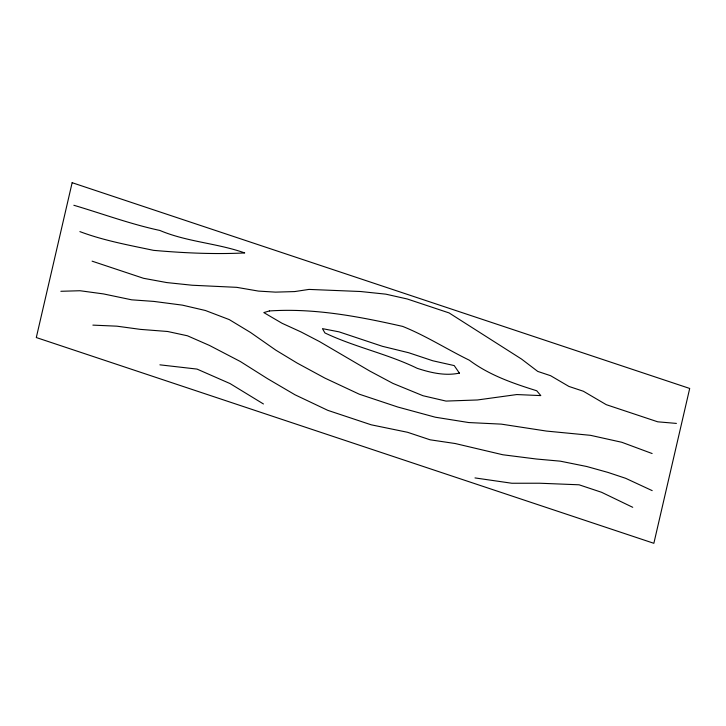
<?xml version="1.0" encoding="UTF-8"?>
<svg xmlns="http://www.w3.org/2000/svg" width="726" height="726" viewBox="0 0 726 726"><rect width="100%" height="100%" fill="white"/><g stroke="black" fill="none" stroke-linecap="round" stroke-linejoin="round"><path stroke-width="1.09" d="M60.866 291.289L80.051 290.736L103.555 293.93L131.642 299.82L153.794 301.408L182.38 305.138L205.394 310.492L229.271 319.603L250.543 332.481L275.889 350.195L297.161 363.073L324.867 378.092L359.243 394.182L397.848 407.041L435.328 417.214L468.742 422.55L501.285 424.129L546.451 431.072L590.51 435.328L621.81 442.279L652.12 453.532M92.874 325.121L116.886 326.174L140.399 329.377L167.615 331.492L187.417 335.775L209.433 345.422L240.351 361.521L267.558 378.691L295.01 394.79L327.789 410.344L371.213 424.81L407.585 432.297L430.101 439.802L455.22 443.532L502.855 454.766L536.514 459.032L560.272 461.164L586.753 466.509L607.907 472.399L625.603 478.289L652.193 490.631M676.414 423.412L657.729 421.815L606.264 404.672L583.386 391.25L568.912 386.432L550.607 375.705L537.739 371.413L521.549 359.071L449.076 312.915L407.268 298.985L385.86 294.166L360.495 291.507L309.013 289.411L294.647 291.58L275.472 292.133L258.392 291.081L236.74 287.342L192.181 285.236L166.817 282.577L143.557 278.303L92.093 261.16M159.901 364.833L197.027 369.089L230.051 383.573L263.438 403.965M474.985 477.917L511.857 483.253L539.581 483.226L579.058 484.796L601.573 492.292L632.736 507.311M73.843 205.267C102.484 213.753 130.589 224.162 159.829 230.441C187.036 241.976 217.056 243.128 244.698 252.929C214.324 254.436 183.76 253.011 153.495 250.343C128.711 245.098 103.655 240.56 79.878 231.603M72.146 182.698L36.3 337.545L653.854 543.302L689.7 388.455L72.146 182.698M269.382 310.955L263.81 312.579L282.115 323.306L300.909 331.891L319.467 341.547L369.797 371.059L392.92 383.392L422.986 395.724L446 401.079L477.436 399.972L516.794 394.554L540.806 395.597L536.723 390.769C513.055 383.355 489.397 375.233 469.314 360.196C446.907 349.26 425.844 335.702 402.649 326.401C359.043 316.518 314.304 307.951 269.382 310.955M459.395 373.11C445.165 376.141 430.754 372.747 417.205 368.318C387.484 353.825 354.778 347.155 324.921 332.935L322.453 328.642L339.033 331.846L382.448 346.32L408.684 352.736L432.805 360.777L454.213 365.586L459.395 373.11"/></g></svg>
